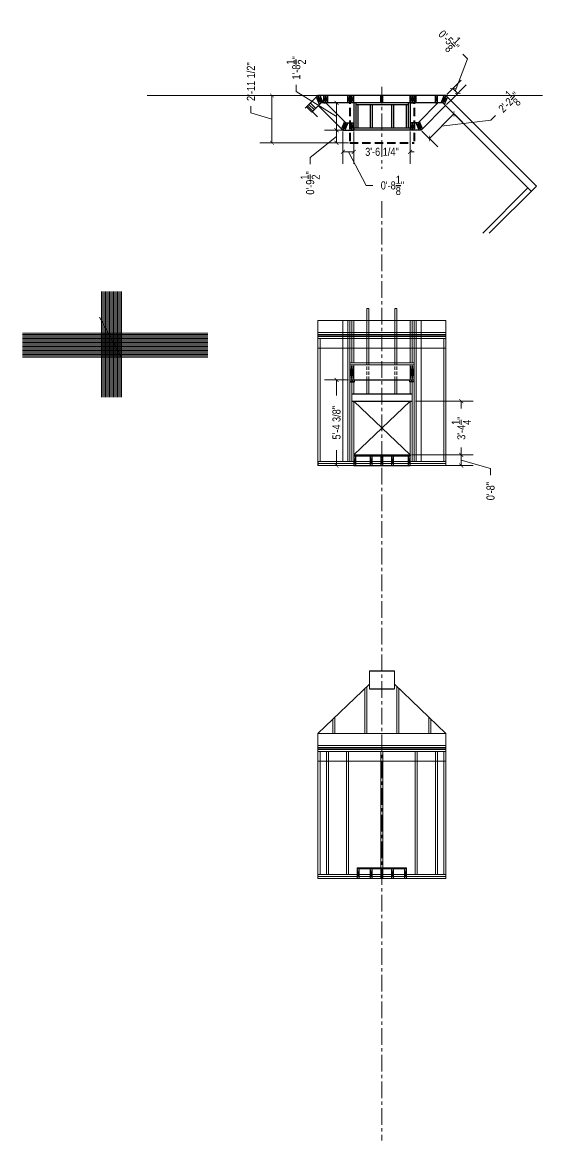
# Model space of a CAD drawing. Header units: inches. Extents: x 22832 to 50984, y 11340 to 27275.
# Drawn here: x 26065 to 26456, y 11340 to 12179 of the extents above; entities that cross this region are included whole.
import ezdxf

# ---------------------------------------------------------------- set-up
doc = ezdxf.new("R2010")
doc.units = ezdxf.units.IN
doc.header["$MEASUREMENT"] = 0
doc.linetypes.add('CENTER', pattern=[2, 1.25, -0.25, 0.25, -0.25])
doc.linetypes.add('HIDDEN', pattern=[0.375, 0.25, -0.125])
doc.layers.get('0').update_dxf_attribs({"color": 8, "lineweight": 9})
for name, color, linetype, lineweight in [('BOTTOM PLATES', 7, 'Continuous', 20), ('FIREPLACE FRONT ELEV', 7, 'Continuous', 20), ('WALL FRAMING', 7, 'Continuous', 30)]:
    doc.layers.add(name, color=color, linetype=linetype, lineweight=lineweight)
doc.layers.add('DIMENSIONS', color=3, linetype='Continuous')
doc.layers.add('DIMENSIONS @ 1', color=3, linetype='Continuous')
doc.styles.add('ARCHENTLTD', font='technical.ttf', dxfattribs={"height": 6})
doc.dimstyles.new('ARCHENTLTD', dxfattribs={"dimscale": 0.05, "dimtxt": 6, "dimasz": 3, "dimexe": 9, "dimexo": 1, "dimgap": 2.5, "dimtad": 0, "dimdec": 1, "dimzin": 1, "dimdsep": 46, "dimlunit": 4, "dimtxsty": 'ARCHENTLTD', "dimblk": 'ARCHTICK', "dimcen": 6, "dimclrd": 256, "dimclre": 256, "dimclrt": 256, "dimazin": 0, "dimtfac": 1, "dimtdec": 1, "dimtofl": 0, "dimtmove": 1, "dimatfit": 3, "dimldrblk": 'ARCHTICK', "dimfxl": 1, "dimfrac": 2, "dimtolj": 1, "dimtzin": 0, "dimlwd": 9, "dimlwe": 9, "dimarcsym": 0})

# ---------------------------------------------------------------- blocks, each defined once
blk = doc.blocks.new('_ArchTick')
at = {"color": 0, "linetype": 'ByBlock', "const_width": 0.15}
blk.add_lwpolyline([(-0.5, -0.5), (0.5, 0.5)], dxfattribs=at)
blk = doc.blocks.new('*D137')
at = {"layer": 'DIMENSIONS', "color": 3, "lineweight": 9}
for p, q in [((26270.94, 12126.7), (26270.94, 12131.7)), ((26301.16, 12107.99), (26270.94, 12126.7)), ((26313.14, 12118.24), (26292.16, 12118.24)), ((26301.16, 12118.24), (26301.16, 12097.74)), ((26313.12, 12097.74), (26292.16, 12097.74))]:
    blk.add_line(p, q, dxfattribs=at)
at = {"layer": 'DIMENSIONS', "color": 3, "lineweight": 9, "xscale": 3, "yscale": 3, "zscale": 3}
for p, rotation in [((26301.16, 12118.24), 90), ((26301.16, 12097.74), 270)]:
    blk.add_blockref('_ArchTick', p, dxfattribs=dict(at, rotation=rotation))
at = {"layer": 'DIMENSIONS', "color": 3, "insert": (26270.94, 12144.42), "char_height": 6, "attachment_point": 5, "rotation": 90, "style": 'ARCHENTLTD'}
blk.add_mtext('\\A1;1\'-8{\\H1.000000x;\\S1/2;}"', dxfattribs=at)
blk = doc.blocks.new('*D141')
at = {"layer": 'DIMENSIONS', "lineweight": 9}
for p, q in [((26305.93, 12096.74), (26305.93, 12072.48)), ((26314.12, 12096.74), (26314.12, 12072.48)), ((26314.12, 12081.48), (26305.93, 12081.48)), ((26310.03, 12081.48), (26323.34, 12056.31)), ((26323.34, 12056.31), (26328.34, 12056.31))]:
    blk.add_line(p, q, dxfattribs=at)
at = {"layer": 'DIMENSIONS', "lineweight": 9, "xscale": 3, "yscale": 3, "zscale": 3, "rotation": 180}
blk.add_blockref('_ArchTick', (26305.93, 12081.48), dxfattribs=at)
at = {"layer": 'DIMENSIONS', "lineweight": 9, "xscale": 3, "yscale": 3, "zscale": 3}
blk.add_blockref('_ArchTick', (26314.12, 12081.48), dxfattribs=at)
at = {"layer": 'DIMENSIONS', "insert": (26343.09, 12056.31), "char_height": 6, "attachment_point": 5, "style": 'ARCHENTLTD'}
blk.add_mtext('\\A1;0\'-8{\\H1.000000x;\\S1/8;}"', dxfattribs=at)
blk = doc.blocks.new('*D161')
at = {"layer": 'DIMENSIONS', "lineweight": 9}
for p, q in [((26360.37, 11894.44), (26403.77, 11894.44)), ((26394.77, 11894.44), (26394.77, 11888.92)), ((26394.77, 11854.19), (26394.77, 11859.7)), ((26357.37, 11854.19), (26403.77, 11854.19))]:
    blk.add_line(p, q, dxfattribs=at)
at = {"layer": 'DIMENSIONS', "lineweight": 9, "xscale": 3, "yscale": 3, "zscale": 3}
for p, rotation in [((26394.77, 11894.44), 90), ((26394.77, 11854.19), 270)]:
    blk.add_blockref('_ArchTick', p, dxfattribs=dict(at, rotation=rotation))
at = {"layer": 'DIMENSIONS', "lineweight": 9, "insert": (26394.77, 11874.31), "char_height": 6, "attachment_point": 5, "rotation": 90, "style": 'ARCHENTLTD'}
blk.add_mtext('\\A1;3\'-4{\\H1.000000x;\\S1/4;}"', dxfattribs=at)
blk = doc.blocks.new('*D188')
at = {"layer": 'DIMENSIONS', "lineweight": 9}
for p, q in [((26390.24, 12127.09), (26399.35, 12151.11)), ((26399.35, 12151.11), (26395.82, 12154.64)), ((26383.95, 12124.45), (26394.78, 12135.28)), ((26387.61, 12120.79), (26398.44, 12131.62)), ((26388.42, 12128.91), (26392.07, 12125.26))]:
    blk.add_line(p, q, dxfattribs=at)
at = {"layer": 'DIMENSIONS', "lineweight": 9, "xscale": 3, "yscale": 3, "zscale": 3}
for p, rotation in [((26388.42, 12128.91), 134.9999350153721), ((26392.07, 12125.26), 314.999935015372)]:
    blk.add_blockref('_ArchTick', p, dxfattribs=dict(at, rotation=rotation))
at = {"layer": 'DIMENSIONS', "lineweight": 9, "insert": (26385.43, 12165.04), "char_height": 6, "attachment_point": 5, "rotation": 314.99994, "style": 'ARCHENTLTD'}
blk.add_mtext('\\A1;0\'-5{\\H1.000000x;\\S1/8;}"', dxfattribs=at)
blk = doc.blocks.new('*D189')
at = {"layer": 'DIMENSIONS', "lineweight": 9}
for p, q in [((26370.79, 12091.52), (26389.24, 12109.97)), ((26383.72, 12115.49), (26395.6, 12103.61)), ((26416.86, 12105.25), (26420.39, 12108.79)), ((26380.01, 12100.74), (26416.86, 12105.25)), ((26365.27, 12097.04), (26377.15, 12085.15))]:
    blk.add_line(p, q, dxfattribs=at)
at = {"layer": 'DIMENSIONS', "lineweight": 9, "xscale": 3, "yscale": 3, "zscale": 3}
for p, rotation in [((26389.24, 12109.97), 44.99993501536191), ((26370.79, 12091.52), 224.9999350153619)]:
    blk.add_blockref('_ArchTick', p, dxfattribs=dict(at, rotation=rotation))
at = {"layer": 'DIMENSIONS', "lineweight": 9, "insert": (26430.32, 12118.72), "char_height": 6, "attachment_point": 5, "rotation": 44.99994, "style": 'ARCHENTLTD'}
blk.add_mtext('\\A1;2\'-2{\\H1.000000x;\\S1/8;}"', dxfattribs=at)
blk = doc.blocks.new('*D191')
at = {"layer": 'DIMENSIONS', "lineweight": 9}
for p, q in [((26310.14, 11910.5), (26292.17, 11910.5)), ((26301.17, 11910.5), (26301.17, 11898.84)), ((26301.17, 11846.19), (26301.17, 11857.85)), ((26313.14, 11846.19), (26292.17, 11846.19))]:
    blk.add_line(p, q, dxfattribs=at)
at = {"layer": 'DIMENSIONS', "lineweight": 9, "xscale": 3, "yscale": 3, "zscale": 3}
for p, rotation in [((26301.17, 11910.5), 90), ((26301.17, 11846.19), 270)]:
    blk.add_blockref('_ArchTick', p, dxfattribs=dict(at, rotation=rotation))
at = {"layer": 'DIMENSIONS', "lineweight": 9, "insert": (26301.17, 11878.34), "char_height": 6, "attachment_point": 5, "rotation": 90, "style": 'ARCHENTLTD'}
blk.add_mtext('\\A1;5\'-4 3/8"', dxfattribs=at)
blk = doc.blocks.new('*D192')
at = {"layer": 'DIMENSIONS', "lineweight": 9}
for p, q in [((26357.37, 11854.19), (26403.77, 11854.19)), ((26394.77, 11854.19), (26394.77, 11846.19)), ((26394.77, 11850.19), (26416.71, 11844.13)), ((26357.37, 11846.19), (26403.77, 11846.19)), ((26416.71, 11844.13), (26416.71, 11839.13))]:
    blk.add_line(p, q, dxfattribs=at)
at = {"layer": 'DIMENSIONS', "lineweight": 9, "xscale": 3, "yscale": 3, "zscale": 3}
for p, rotation in [((26394.77, 11854.19), 90), ((26394.77, 11846.19), 270)]:
    blk.add_blockref('_ArchTick', p, dxfattribs=dict(at, rotation=rotation))
at = {"layer": 'DIMENSIONS', "lineweight": 9, "insert": (26416.71, 11827.09), "char_height": 6, "attachment_point": 5, "rotation": 90, "style": 'ARCHENTLTD'}
blk.add_mtext('\\A1;0\'-8"', dxfattribs=at)
blk = doc.blocks.new('*D193')
at = {"layer": 'DIMENSIONS', "lineweight": 9}
for p, q in [((26301.13, 12092.99), (26281.35, 12077.28)), ((26310.12, 12097.74), (26292.13, 12097.74)), ((26301.13, 12097.74), (26301.13, 12088.24)), ((26310.12, 12088.24), (26292.13, 12088.24)), ((26281.35, 12077.28), (26281.35, 12072.28))]:
    blk.add_line(p, q, dxfattribs=at)
at = {"layer": 'DIMENSIONS', "lineweight": 9, "xscale": 3, "yscale": 3, "zscale": 3}
for p, rotation in [((26301.13, 12097.74), 90), ((26301.13, 12088.24), 270)]:
    blk.add_blockref('_ArchTick', p, dxfattribs=dict(at, rotation=rotation))
at = {"layer": 'DIMENSIONS', "lineweight": 9, "insert": (26281.35, 12058.13), "char_height": 6, "attachment_point": 5, "rotation": 90, "style": 'ARCHENTLTD'}
blk.add_mtext('\\A1;0\'-9{\\H1.000000x;\\S1/2;}"', dxfattribs=at)
blk = doc.blocks.new('*D194')
at = {"layer": 'DIMENSIONS', "lineweight": 9}
for p, q in [((26236.93, 12110.74), (26236.93, 12115.74)), ((26310.14, 12123.75), (26243.75, 12123.75)), ((26252.75, 12123.75), (26252.75, 12088.24)), ((26252.75, 12106), (26236.93, 12110.74)), ((26310.14, 12088.24), (26243.75, 12088.24))]:
    blk.add_line(p, q, dxfattribs=at)
at = {"layer": 'DIMENSIONS', "lineweight": 9, "xscale": 3, "yscale": 3, "zscale": 3}
for p, rotation in [((26252.75, 12123.75), 90), ((26252.75, 12088.24), 270)]:
    blk.add_blockref('_ArchTick', p, dxfattribs=dict(at, rotation=rotation))
at = {"layer": 'DIMENSIONS', "lineweight": 9, "insert": (26236.93, 12134.1), "char_height": 6, "attachment_point": 5, "rotation": 90, "style": 'ARCHENTLTD'}
blk.add_mtext('\\A1;2\'-11 1/2"', dxfattribs=at)
blk = doc.blocks.new('*D195')
at = {"layer": 'DIMENSIONS', "lineweight": 9}
for p, q in [((26314.12, 12096.76), (26314.12, 12072.48)), ((26356.37, 12096.74), (26356.37, 12072.48)), ((26314.12, 12081.48), (26311.12, 12081.48)), ((26356.37, 12081.48), (26359.37, 12081.48))]:
    blk.add_line(p, q, dxfattribs=at)
at = {"layer": 'DIMENSIONS', "lineweight": 9, "xscale": 3, "yscale": 3, "zscale": 3}
blk.add_blockref('_ArchTick', (26314.12, 12081.48), dxfattribs=at)
at = {"layer": 'DIMENSIONS', "lineweight": 9, "xscale": 3, "yscale": 3, "zscale": 3, "rotation": 180}
blk.add_blockref('_ArchTick', (26356.37, 12081.48), dxfattribs=at)
at = {"layer": 'DIMENSIONS', "lineweight": 9, "insert": (26335.24, 12081.48), "char_height": 6, "attachment_point": 5, "style": 'ARCHENTLTD'}
blk.add_mtext('\\A1;3\'-6 1/4"', dxfattribs=at)

msp = doc.modelspace()

# ---------------------------------------------------------------- linework, layer by layer
at = {"layer": 'BOTTOM PLATES', "color": 1}
msp.add_line((26455.78868, 12123.74384), (26159.13445, 12123.74384), dxfattribs=at)
at = {"layer": 'BOTTOM PLATES', "lineweight": 30}
for p, q in [((26383.24601, 12123.74388), (26287.24596, 12123.74408)), ((26287.4793, 12116.19896), (26305.93395, 12097.74403)), ((26380.96782, 12118.24385), (26289.52404, 12118.24398)), ((26293.21244, 12118.24397), (26308.21218, 12103.244)), ((26377.28002, 12118.24385), (26362.27995, 12103.24382)), ((26383.01279, 12116.19845), (26364.55813, 12097.74383)), ((26308.21218, 12103.244), (26314.12106, 12103.24395)), ((26356.37105, 12099.24392), (26314.11933, 12099.24629)), ((26362.27995, 12103.24382), (26356.37107, 12103.24383)), ((26305.94889, 12097.74404), (26314.13598, 12097.74398)), ((26356.37104, 12097.74392), (26314.12103, 12097.74398)), ((26364.55813, 12097.74383), (26356.37104, 12097.74384))]:
    msp.add_line(p, q, dxfattribs=at)
at = {"layer": 'BOTTOM PLATES', "linetype": 'Continuous', "lineweight": 30, "ltscale": 2}
for p, q in [((26314.13606, 12118.24419), (26314.11802, 12097.75498)), ((26315.63606, 12118.24417), (26315.63585, 12099.24399)), ((26317.13607, 12116.74387), (26317.13585, 12099.24399)), ((26353.37117, 12116.74405), (26353.37107, 12099.24394)), ((26354.87116, 12118.24389), (26354.87107, 12099.24394)), ((26356.37116, 12118.24388), (26356.37104, 12097.74384))]:
    msp.add_line(p, q, dxfattribs=at)
at = {"layer": 'BOTTOM PLATES', "color": 7, "lineweight": 30}
for p, q in [((26326.496, 12116.74403), (26326.49586, 12099.24397)), ((26327.996, 12116.74402), (26327.99586, 12099.24397)), ((26342.496, 12116.7439), (26342.49586, 12099.24395)), ((26343.996, 12116.74389), (26343.99586, 12099.24395))]:
    msp.add_line(p, q, dxfattribs=at)
at = {"layer": 'BOTTOM PLATES'}
msp.add_line((26380.26071, 12118.24385), (26375.31097, 12118.24385), dxfattribs=at)
at = {"layer": 'BOTTOM PLATES', "color": 3, "lineweight": 9}
msp.add_line((26387.60923, 12120.79488), (26383.7199, 12116.90556), dxfattribs=at)
at = {"layer": 'BOTTOM PLATES', "color": 7}
for p, q in [((26307.06413, 12104.39207), (26304.78599, 12098.89201)), ((26304.78599, 12098.89203), (26308.21218, 12103.244)), ((26308.21218, 12103.244), (26305.93403, 12097.74394)), ((26307.06413, 12104.39207), (26305.93407, 12097.74403)), ((26309.83576, 12103.24399), (26307.55764, 12097.74401)), ((26308.21218, 12103.244), (26307.55765, 12097.74402)), ((26311.12104, 12097.74399), (26312.62106, 12103.24398)), ((26311.12106, 12103.24399), (26312.62104, 12097.74398)), ((26357.87107, 12103.24384), (26356.37104, 12097.74384)), ((26357.87104, 12097.74384), (26356.37107, 12103.24384)), ((26359.37107, 12103.24383), (26357.87104, 12097.74384)), ((26359.37104, 12097.74383), (26357.87107, 12103.24384)), ((26360.65637, 12103.24382), (26362.93443, 12097.74382)), ((26364.55801, 12097.74383), (26360.65637, 12103.24382)), ((26362.27995, 12103.24382), (26364.55804, 12097.74374)), ((26365.70609, 12098.89182), (26362.27995, 12103.24382)), ((26362.27995, 12103.24382), (26362.93443, 12097.74383)), ((26363.42801, 12104.39187), (26365.7061, 12098.8918)), ((26363.42801, 12104.39187), (26364.55801, 12097.74383))]:
    msp.add_line(p, q, dxfattribs=at)
at = {"layer": 'BOTTOM PLATES', "linetype": 'Continuous', "lineweight": 9, "ltscale": 2}
msp.add_line((26312.62106, 12103.24398), (26312.62104, 12097.74398), dxfattribs=at)
at = {"layer": 'BOTTOM PLATES', "color": 7, "lineweight": 9}
for p, q in [((26312.62104, 12097.74398), (26314.12106, 12103.24396)), ((26312.62106, 12103.24398), (26314.12104, 12097.74396))]:
    msp.add_line(p, q, dxfattribs=at)
at = {"layer": 'BOTTOM PLATES', "linetype": 'Continuous', "ltscale": 2}
msp.add_line((26357.87107, 12103.24384), (26357.87104, 12097.74384), dxfattribs=at)
at = {"layer": 'BOTTOM PLATES', "color": 6, "linetype": 'Continuous', "ltscale": 6}
for p, q in [((26383.2461, 11954.99884), (26287.24594, 11954.99884)), ((26287.24594, 11954.99884), (26287.24594, 11846.18634)), ((26383.2461, 11954.99884), (26383.2461, 11846.18634)), ((26383.2461, 11945.99884), (26287.24594, 11945.99884)), ((26383.2461, 11944.49884), (26287.24594, 11944.49884)), ((26383.2461, 11942.99884), (26287.24594, 11942.99884)), ((26383.2461, 11941.49884), (26287.24594, 11941.49884)), ((26288.84683, 11941.49884), (26288.84683, 11849.18634)), ((26381.64521, 11941.49884), (26381.64521, 11849.18634)), ((26383.2461, 11849.18634), (26287.24594, 11849.18634)), ((26383.2461, 11847.68634), (26287.24594, 11847.68634)), ((26383.2461, 11846.18634), (26287.24594, 11846.18634)), ((26383.24613, 11645.40605), (26287.24597, 11645.40605)), ((26287.24597, 11645.40605), (26287.24597, 11536.59355)), ((26383.24613, 11645.40605), (26383.24613, 11536.59355)), ((26383.24613, 11636.40605), (26287.24597, 11636.40605)), ((26383.24613, 11634.90605), (26287.24597, 11634.90605)), ((26383.24613, 11633.40605), (26287.24597, 11633.40605)), ((26383.24613, 11631.90605), (26287.24597, 11631.90605)), ((26288.84686, 11631.90605), (26288.84686, 11539.59355)), ((26293.681, 11631.90605), (26293.681, 11539.59355)), ((26295.181, 11631.90605), (26295.181, 11539.59355)), ((26308.74599, 11631.90605), (26308.74599, 11539.59355)), ((26310.24599, 11631.90605), (26310.24599, 11539.59355)), ((26334.49601, 11631.90605), (26334.49601, 11539.59355)), ((26335.99601, 11631.90605), (26335.99601, 11539.59355)), ((26360.24602, 11631.90605), (26360.24602, 11539.59355)), ((26361.74602, 11631.90605), (26361.74602, 11539.59355)), ((26375.31111, 11631.90605), (26375.31111, 11539.59355)), ((26376.81111, 11631.90605), (26376.81111, 11539.59355)), ((26381.64524, 11631.90605), (26381.64524, 11539.59355)), ((26383.24613, 11539.59355), (26287.24597, 11539.59355)), ((26383.24613, 11538.09355), (26287.24597, 11538.09355)), ((26383.24613, 11536.59355), (26287.24597, 11536.59355))]:
    msp.add_line(p, q, dxfattribs=at)
at = {"layer": 'BOTTOM PLATES', "color": 7, "linetype": 'Continuous', "ltscale": 6}
for p, q in [((26383.2461, 11943.43634), (26287.24594, 11943.43634)), ((26383.2461, 11934.18634), (26287.24594, 11934.18634)), ((26383.24613, 11633.84355), (26287.24597, 11633.84355)), ((26383.24613, 11624.59355), (26287.24597, 11624.59355))]:
    msp.add_line(p, q, dxfattribs=at)
at = {"layer": 'FIREPLACE FRONT ELEV', "color": 1, "linetype": 'CENTER', "ltscale": 10}
for p, q in [((26335.24603, 12130.31032), (26335.24608, 12068.74441)), ((26335.24594, 12044.49539), (26335.24602, 11340.10837))]:
    msp.add_line(p, q, dxfattribs=at)
at = {"layer": 'FIREPLACE FRONT ELEV', "lineweight": 30}
for p, q in [((26354.87116, 12116.74405), (26315.63604, 12116.74389)), ((26311.13597, 11910.49884), (26314.13598, 11910.49884)), ((26311.13597, 11908.99884), (26314.63598, 11908.99884)), ((26359.36887, 11908.96437), (26355.86887, 11908.96937)), ((26312.63598, 11899.93635), (26357.87121, 11899.93634)), ((26312.63598, 11894.43635), (26357.87124, 11894.43633)), ((26314.13598, 11854.18634), (26356.37104, 11854.18634)), ((26314.13598, 11854.18634), (26314.13598, 11853.43634)), ((26314.13598, 11853.43634), (26314.13598, 11846.18634)), ((26314.13598, 11853.43634), (26356.37104, 11853.43634)), ((26356.37104, 11854.18634), (26356.37104, 11853.43634)), ((26356.37104, 11846.18634), (26356.37104, 11853.43634)), ((26314.13598, 11846.18634), (26356.37104, 11846.18634))]:
    msp.add_line(p, q, dxfattribs=at)
at = {"layer": 'FIREPLACE FRONT ELEV'}
for p, q in [((26381.62243, 12123.74398), (26379.34423, 12118.24385)), ((26311.12103, 12103.24398), (26311.12104, 12097.74399)), ((26359.37107, 12103.24383), (26359.37106, 12097.74383)), ((26309.63598, 11849.18634), (26309.63598, 11954.99884)), ((26311.13598, 11849.18634), (26311.13598, 11954.99884)), ((26359.37102, 11849.18624), (26359.37152, 11954.99884)), ((26360.87102, 11849.18623), (26360.87152, 11954.99884)), ((26312.63598, 11849.18634), (26312.63598, 11908.99884)), ((26357.87102, 11849.18624), (26357.87124, 11908.96651)), ((26314.13598, 11849.18634), (26314.13598, 11894.43635)), ((26356.37104, 11849.18633), (26356.37104, 11894.43633)), ((26314.13598, 11853.43634), (26315.63598, 11846.18634)), ((26315.63598, 11853.43634), (26314.13598, 11846.18634)), ((26315.63598, 11846.18634), (26315.63598, 11853.43634)), ((26318.2466, 11853.43634), (26316.7466, 11853.43634)), ((26326.4959, 11853.43634), (26326.4959, 11846.18634)), ((26327.9959, 11853.43634), (26326.4959, 11853.43634)), ((26326.4959, 11853.43634), (26327.9959, 11846.18634)), ((26327.9959, 11853.43634), (26326.4959, 11846.18634)), ((26327.9959, 11846.18634), (26327.9959, 11853.43634)), ((26334.49587, 11853.43634), (26334.49587, 11846.18634)), ((26335.99587, 11853.43634), (26334.49587, 11853.43634)), ((26334.49587, 11853.43634), (26335.99587, 11846.18634)), ((26335.99587, 11853.43634), (26334.49587, 11846.18634)), ((26335.99587, 11846.18634), (26335.99587, 11853.43634)), ((26342.4959, 11853.43634), (26342.4959, 11846.18634)), ((26343.9959, 11853.43634), (26342.4959, 11853.43634)), ((26342.4959, 11853.43634), (26343.9959, 11846.18634)), ((26343.9959, 11853.43634), (26342.4959, 11846.18634)), ((26343.9959, 11846.18634), (26343.9959, 11853.43634)), ((26353.74513, 11853.43634), (26352.24513, 11853.43634)), ((26354.87104, 11853.43634), (26354.87104, 11846.18634)), ((26354.87104, 11853.43634), (26356.37104, 11846.18634)), ((26356.37104, 11853.43634), (26354.87104, 11846.18634)), ((26326.4959, 11846.18634), (26327.9959, 11846.18634)), ((26334.49587, 11846.18634), (26335.99587, 11846.18634)), ((26342.4959, 11846.18634), (26343.9959, 11846.18634)), ((26354.87104, 11846.18634), (26356.37104, 11846.18634)), ((26325.9262, 11692.30188), (26325.9262, 11678.80188)), ((26344.56581, 11692.30188), (26344.56581, 11678.80188)), ((26325.9262, 11682.28105), (26287.24597, 11645.40605)), ((26323.99605, 11645.40605), (26323.99605, 11680.44098)), ((26344.56581, 11682.28105), (26383.24613, 11645.40605)), ((26346.49605, 11645.40605), (26346.49605, 11680.4409)), ((26322.49605, 11645.40605), (26322.49605, 11679.01099)), ((26347.99605, 11645.40605), (26347.99605, 11679.0109)), ((26298.49605, 11645.40605), (26298.49605, 11656.13108)), ((26299.99605, 11645.40605), (26299.99605, 11657.56108)), ((26370.49605, 11645.40605), (26370.49605, 11657.56104)), ((26371.99605, 11645.40605), (26371.99605, 11656.13105)), ((26316.74664, 11544.59355), (26353.74516, 11544.59355)), ((26316.74664, 11544.59355), (26316.74664, 11543.84355)), ((26316.74664, 11543.84355), (26316.74664, 11536.59355)), ((26318.24664, 11543.84355), (26316.74664, 11543.84355)), ((26316.74664, 11543.84355), (26318.24664, 11536.59355)), ((26318.24664, 11543.84355), (26316.74664, 11536.59355)), ((26316.74664, 11543.84355), (26353.74516, 11543.84355)), ((26318.24664, 11536.59355), (26318.24664, 11543.84355)), ((26326.49593, 11543.84355), (26326.49593, 11536.59355)), ((26327.99593, 11543.84355), (26326.49593, 11543.84355)), ((26326.49593, 11543.84355), (26327.99593, 11536.59355)), ((26327.99593, 11543.84355), (26326.49593, 11536.59355)), ((26327.99593, 11536.59355), (26327.99593, 11543.84355)), ((26334.4959, 11543.84355), (26334.4959, 11536.59355)), ((26335.9959, 11543.84355), (26334.4959, 11543.84355)), ((26334.4959, 11543.84355), (26335.9959, 11536.59355)), ((26335.9959, 11543.84355), (26334.4959, 11536.59355)), ((26335.9959, 11536.59355), (26335.9959, 11543.84355)), ((26342.49593, 11543.84355), (26342.49593, 11536.59355)), ((26343.99593, 11543.84355), (26342.49593, 11543.84355)), ((26342.49593, 11543.84355), (26343.99593, 11536.59355)), ((26343.99593, 11543.84355), (26342.49593, 11536.59355)), ((26343.99593, 11536.59355), (26343.99593, 11543.84355)), ((26352.24516, 11543.84355), (26352.24516, 11536.59355)), ((26353.74516, 11543.84355), (26352.24516, 11543.84355)), ((26352.24516, 11543.84355), (26353.74516, 11536.59355)), ((26353.74516, 11543.84355), (26352.24516, 11536.59355)), ((26353.74516, 11544.59355), (26353.74516, 11543.84355)), ((26353.74516, 11536.59355), (26353.74516, 11543.84355)), ((26316.74664, 11536.59355), (26353.74516, 11536.59355)), ((26316.74664, 11536.59355), (26318.24664, 11536.59355)), ((26326.49593, 11536.59355), (26327.99593, 11536.59355)), ((26334.4959, 11536.59355), (26335.9959, 11536.59355)), ((26342.49593, 11536.59355), (26343.99593, 11536.59355)), ((26352.24516, 11536.59355), (26353.74516, 11536.59355))]:
    msp.add_line(p, q, dxfattribs=at)
at = {"layer": 'FIREPLACE FRONT ELEV', "lineweight": 9}
for p, q in [((26305.93417, 11954.99884), (26305.93417, 11849.18634)), ((26364.55813, 11954.99884), (26364.55813, 11849.18634)), ((26287.4793, 11849.18634), (26287.4793, 11846.18634)), ((26314.13598, 11849.18634), (26287.4793, 11849.18634)), ((26287.4793, 11847.68634), (26314.13598, 11847.68634)), ((26314.13598, 11846.18634), (26314.13598, 11849.18634)), ((26287.4793, 11846.18634), (26314.13598, 11846.18634))]:
    msp.add_line(p, q, dxfattribs=at)
at = {"layer": 'FIREPLACE FRONT ELEV', "color": 3, "lineweight": 9}
for p, q in [((26311.13597, 11910.49884), (26312.63598, 11921.74884)), ((26311.13598, 11921.74884), (26312.63598, 11910.49884)), ((26312.63598, 11910.49884), (26314.13598, 11921.74884)), ((26312.63598, 11921.74884), (26314.13598, 11910.49884)), ((26356.37104, 11921.74884), (26357.87104, 11910.49884)), ((26356.37104, 11910.49884), (26357.87104, 11921.74884)), ((26357.87104, 11910.49884), (26359.37104, 11921.74884)), ((26357.87104, 11921.74884), (26359.37104, 11910.49884))]:
    msp.add_line(p, q, dxfattribs=at)
at = {"layer": 'FIREPLACE FRONT ELEV', "color": 3, "lineweight": 30}
for p, q in [((26314.13598, 11910.49884), (26356.37104, 11910.49884)), ((26356.37104, 11910.49884), (26359.37104, 11910.49884))]:
    msp.add_line(p, q, dxfattribs=at)
at = {"layer": 'FIREPLACE FRONT ELEV', "color": 1, "lineweight": 9}
for p, q in [((26314.13598, 11894.43635), (26356.37104, 11854.18634)), ((26356.37104, 11894.43633), (26314.13598, 11854.18634))]:
    msp.add_line(p, q, dxfattribs=at)
at = {"layer": 'FIREPLACE FRONT ELEV', "color": 1}
for p, q in [((26316.7466, 11854.18634), (26353.74513, 11854.18634)), ((26316.74664, 11544.59355), (26353.74516, 11544.59355))]:
    msp.add_line(p, q, dxfattribs=at)
at = {"layer": 'FIREPLACE FRONT ELEV', "color": 2}
for p, q in [((26316.7466, 11853.43634), (26353.74513, 11853.43634)), ((26316.74664, 11543.84355), (26353.74516, 11543.84355))]:
    msp.add_line(p, q, dxfattribs=at)
at = {"layer": 'WALL FRAMING'}
for p, q in [((26287.246, 12123.74384), (26277.61267, 12114.11051)), ((26289.52414, 12118.24408), (26282.62964, 12111.3498)), ((26288.37612, 12117.09579), (26286.09795, 12122.59579)), ((26289.52417, 12118.24384), (26287.246, 12123.74384)), ((26288.86959, 12123.74384), (26287.246, 12123.74384)), ((26291.14776, 12118.24384), (26288.86959, 12123.74384)), ((26291.14776, 12118.24384), (26289.52417, 12118.24384)), ((26291.56092, 12118.24281), (26291.56092, 12123.74281)), ((26291.56092, 12118.24281), (26293.06092, 12118.24281)), ((26291.61251, 12123.74281), (26293.06092, 12123.74281)), ((26293.06092, 12118.24281), (26293.06092, 12123.74281)), ((26294.56092, 12118.24281), (26294.56092, 12123.74281)), ((26309.63613, 12118.24618), (26309.63613, 12123.74618)), ((26311.13608, 12118.24615), (26311.13608, 12123.74615)), ((26312.58448, 12123.74615), (26311.13608, 12123.74615)), ((26312.63608, 12118.24615), (26311.13608, 12118.24615)), ((26311.1361, 12118.24628), (26311.1361, 12123.74628)), ((26314.08447, 12123.74622), (26312.63606, 12123.74622)), ((26314.13606, 12118.24622), (26312.63606, 12118.24622)), ((26334.49586, 12118.24383), (26334.49586, 12123.74383)), ((26335.99584, 12118.24379), (26335.99584, 12123.74379)), ((26356.37116, 12118.24389), (26357.87116, 12118.24389)), ((26356.42276, 12123.74389), (26357.87116, 12123.74389)), ((26357.87114, 12118.24382), (26359.37114, 12118.24382)), ((26357.92274, 12123.74382), (26359.37114, 12123.74382)), ((26359.37113, 12118.24396), (26359.37113, 12123.74396)), ((26359.37114, 12118.24382), (26359.37114, 12123.74382)), ((26360.8711, 12118.24386), (26360.8711, 12123.74386)), ((26375.31097, 12123.74386), (26376.75937, 12123.74386)), ((26375.31097, 12118.24385), (26375.31097, 12123.74385)), ((26375.31097, 12118.24385), (26376.81097, 12118.24385)), ((26376.81097, 12118.24385), (26376.81097, 12123.74385)), ((26380.96782, 12118.24385), (26379.34423, 12118.24385)), ((26380.96754, 12118.24371), (26447.2392, 12051.97167)), ((26383.246, 12123.74384), (26380.96782, 12118.24385)), ((26382.11558, 12117.09566), (26384.39377, 12122.59565)), ((26383.24603, 12123.74388), (26451.12808, 12055.86143)), ((26444.76433, 12054.44655), (26410.81285, 12020.49526)), ((26451.12866, 12055.86111), (26415.76261, 12020.49526)), ((26325.9262, 11692.30188), (26344.56581, 11692.30188)), ((26325.9262, 11678.80188), (26344.56581, 11678.80188))]:
    msp.add_line(p, q, dxfattribs=at)
at = {"layer": 'WALL FRAMING', "lineweight": 9}
for p, q in [((26283.33674, 12112.0569), (26279.4479, 12115.94575)), ((26284.3974, 12113.11756), (26280.50856, 12117.00641)), ((26285.45807, 12114.17822), (26281.56922, 12118.06707)), ((26286.09795, 12122.59579), (26289.52417, 12118.24384)), ((26291.14776, 12118.24384), (26287.246, 12123.74384)), ((26287.246, 12123.74384), (26288.37612, 12117.09579)), ((26289.52417, 12118.24384), (26288.86959, 12123.74384)), ((26291.56092, 12118.24281), (26293.06092, 12123.74281)), ((26293.06092, 12118.24281), (26291.56092, 12123.74281)), ((26293.06092, 12118.24281), (26294.56092, 12123.74281)), ((26293.06092, 12123.74281), (26294.56092, 12118.24281)), ((26311.13613, 12118.24618), (26309.63613, 12123.74618)), ((26309.63613, 12118.24618), (26311.13613, 12123.74618)), ((26334.49586, 12118.24383), (26335.99586, 12123.74383)), ((26335.99586, 12118.24383), (26334.49586, 12123.74383)), ((26359.3711, 12118.24386), (26360.8711, 12123.74386)), ((26360.8711, 12118.24386), (26359.3711, 12123.74386)), ((26375.31097, 12118.24385), (26376.81097, 12123.74385)), ((26376.81097, 12118.24385), (26375.31097, 12123.74385)), ((26383.24601, 12123.74385), (26379.34423, 12118.24385)), ((26384.39377, 12122.59565), (26380.96754, 12118.24371)), ((26380.96782, 12118.24385), (26381.62241, 12123.74384)), ((26383.24573, 12123.7437), (26382.11558, 12117.09566)), ((26282.62964, 12111.3498), (26278.74079, 12115.23864)), ((26286.87201, 12107.81447), (26282.98317, 12111.70331)), ((26309.83576, 12103.24399), (26305.94889, 12097.74404)), ((26124.96073, 11976.83556), (26124.96073, 11897.52211)), ((26125.96073, 11976.83556), (26125.96073, 11897.52211)), ((26126.96073, 11976.83556), (26126.96073, 11897.52211)), ((26127.96073, 11976.83556), (26127.96073, 11897.52211)), ((26128.96073, 11976.83556), (26128.96073, 11897.52211)), ((26128.96073, 11976.83556), (26128.96073, 11897.52211)), ((26129.96073, 11976.83556), (26129.96073, 11897.52211)), ((26131.96073, 11976.83556), (26131.96073, 11897.52211)), ((26132.96073, 11976.83556), (26132.96073, 11897.52211)), ((26133.96073, 11976.83556), (26133.96073, 11897.52211)), ((26135.96073, 11976.83556), (26135.96073, 11897.52211)), ((26136.96073, 11976.83556), (26136.96073, 11897.52211)), ((26137.96073, 11976.83556), (26137.96073, 11897.52211)), ((26138.96073, 11976.83556), (26138.96073, 11897.52211)), ((26139.96073, 11927.467), (26123.3053, 11957.44677)), ((26065.46993, 11945.467), (26204.73535, 11945.467)), ((26065.46993, 11943.467), (26204.73535, 11943.467)), ((26065.46993, 11942.467), (26204.73535, 11942.467)), ((26065.46993, 11941.467), (26204.73535, 11941.467)), ((26065.46993, 11940.467), (26204.73535, 11940.467)), ((26065.46993, 11939.467), (26204.73535, 11939.467)), ((26065.46993, 11938.467), (26204.73535, 11938.467)), ((26065.46993, 11937.467), (26204.73535, 11937.467)), ((26065.46993, 11935.467), (26204.73535, 11935.467)), ((26065.46993, 11934.467), (26204.73535, 11934.467)), ((26065.46993, 11933.467), (26204.73535, 11933.467)), ((26065.46993, 11932.467), (26204.73535, 11932.467)), ((26065.46993, 11931.467), (26204.73535, 11931.467)), ((26065.46993, 11930.467), (26204.73535, 11930.467)), ((26065.46993, 11929.467), (26204.73535, 11929.467)), ((26065.46993, 11928.467), (26204.73535, 11928.467)), ((26314.63598, 11910.49884), (26311.13597, 11908.99884)), ((26311.13597, 11910.49884), (26314.63598, 11908.99884)), ((26314.13597, 11908.99884), (26314.13597, 11899.93635)), ((26314.63598, 11908.99884), (26314.63598, 11910.49884)), ((26324.00941, 11899.93635), (26324.00684, 11910.49884)), ((26325.50941, 11899.93635), (26325.50684, 11910.49885)), ((26345.00941, 11899.93634), (26345.00684, 11910.49884)), ((26346.50941, 11899.93634), (26346.50684, 11910.49884)), ((26355.86887, 11908.96937), (26355.87102, 11910.49884)), ((26359.37104, 11910.49884), (26355.86887, 11908.96937)), ((26355.87102, 11910.49884), (26359.36887, 11908.96437)), ((26356.37104, 11908.96865), (26356.37104, 11899.93634))]:
    msp.add_line(p, q, dxfattribs=at)
at = {"layer": 'WALL FRAMING', "color": 6, "linetype": 'HIDDEN', "lineweight": 40, "ltscale": 25}
for p, q in [((26311.13671, 12123.74384), (26311.12104, 12088.244)), ((26359.37114, 12123.74369), (26359.37103, 12088.24396)), ((26311.12104, 12088.244), (26359.37103, 12088.24396))]:
    msp.add_line(p, q, dxfattribs=at)
at = {"layer": 'WALL FRAMING', "linetype": 'HIDDEN', "lineweight": 9, "ltscale": 2}
for p, q in [((26312.63608, 12118.24615), (26311.13608, 12123.74615)), ((26311.13608, 12118.24615), (26312.63608, 12123.74615)), ((26314.13606, 12118.24622), (26312.63606, 12123.74622)), ((26312.63606, 12118.24622), (26314.13606, 12123.74622)), ((26356.37116, 12118.24389), (26357.87116, 12123.74389)), ((26357.87116, 12118.24389), (26356.37116, 12123.74389)), ((26357.87114, 12118.24382), (26359.37114, 12123.74382)), ((26359.37114, 12118.24382), (26357.87114, 12123.74382))]:
    msp.add_line(p, q, dxfattribs=at)
at = {"layer": 'WALL FRAMING', "linetype": 'HIDDEN', "ltscale": 2}
for p, q in [((26312.63608, 12118.24615), (26312.63608, 12123.74615)), ((26314.13606, 12118.24622), (26314.13606, 12123.74622)), ((26356.37116, 12118.24389), (26356.37116, 12123.74389)), ((26357.87114, 12118.24382), (26357.87114, 12123.74382))]:
    msp.add_line(p, q, dxfattribs=at)
at = {"layer": 'WALL FRAMING', "color": 1, "lineweight": 9}
for p, q in [((26130.96073, 11976.83556), (26130.96073, 11897.52211)), ((26065.46993, 11944.467), (26204.73535, 11944.467))]:
    msp.add_line(p, q, dxfattribs=at)
at = {"layer": 'WALL FRAMING', "color": 2, "lineweight": 9}
for p, q in [((26134.96073, 11976.83556), (26134.96073, 11897.52211)), ((26139.96073, 11976.83556), (26139.96073, 11897.52211)), ((26065.46993, 11936.467), (26204.73535, 11936.467)), ((26065.46993, 11927.467), (26204.73535, 11927.467))]:
    msp.add_line(p, q, dxfattribs=at)
at = {"layer": 'WALL FRAMING', "color": 3, "lineweight": 9}
for p, q in [((26325.49602, 11964.02836), (26323.99602, 11964.02808)), ((26324.00374, 11923.24884), (26323.99602, 11964.02808)), ((26325.50374, 11923.24884), (26325.49602, 11964.02836)), ((26346.49602, 11964.02865), (26344.99602, 11964.02836)), ((26345.00374, 11923.24879), (26344.99602, 11964.02836)), ((26346.50374, 11923.24883), (26346.49602, 11964.02836)), ((26311.13598, 11910.49888), (26311.13598, 11954.99884)), ((26359.37104, 11910.49884), (26359.37104, 11954.99884)), ((26311.13598, 11923.24884), (26359.37137, 11923.24883)), ((26311.13598, 11921.74884), (26314.13597, 11921.74884)), ((26312.63597, 11921.74884), (26312.63598, 11910.49884)), ((26314.13597, 11921.74884), (26314.13597, 11910.49884)), ((26314.13597, 11921.74884), (26356.37104, 11921.74883)), ((26356.37104, 11921.74884), (26359.37104, 11921.74884)), ((26356.37104, 11921.74884), (26356.37104, 11910.49884)), ((26357.87104, 11921.74884), (26357.87104, 11910.49884))]:
    msp.add_line(p, q, dxfattribs=at)
at = {"layer": 'WALL FRAMING', "color": 3, "linetype": 'Continuous', "lineweight": 9}
for p, q in [((26312.63597, 11923.24756), (26312.62825, 11954.99756)), ((26314.13597, 11923.24756), (26314.12825, 11954.99756)), ((26356.37137, 11923.24754), (26356.37912, 11954.99755)), ((26357.87137, 11923.24754), (26357.87911, 11954.99755))]:
    msp.add_line(p, q, dxfattribs=at)
at = {"layer": 'WALL FRAMING', "linetype": 'HIDDEN', "lineweight": 9, "ltscale": 10}
for p, q in [((26324.00684, 11910.49884), (26324.00374, 11923.24884)), ((26325.50684, 11910.49885), (26325.50374, 11923.24884)), ((26345.00684, 11910.49884), (26345.00374, 11923.24879)), ((26346.50684, 11910.49884), (26346.50374, 11923.24883))]:
    msp.add_line(p, q, dxfattribs=at)

# ---------------------------------------------------------------- dimensions: what is measured, and where the dimension line sits
at = {"layer": 'DIMENSIONS @ 1', "lineweight": 9}
for base, p1, p2, angle, override, picture, middle, dimtype in [((26392.07139, 12125.25702), (26383.24606, 12123.74384), (26386.90212, 12120.08777), 314.99993502, {"dimscale": 1, "dimdec": 3, "dimtdec": 3, "dimtix": 0, "dimtofl": 0, "dimtmove": 1, "dimatfit": 3, "dimfrac": 0}, '*D188', (26394.0509, 12156.4101), 161), ((26389.23971, 12109.97151), (26364.55813, 12097.74383), (26383.01279, 12116.19845), 44.99993502, {"dimscale": 1, "dimdec": 3, "dimtdec": 3, "dimtix": 0, "dimtofl": 0, "dimtmove": 1, "dimatfit": 3, "dimfrac": 0}, '*D189', (26422.15835, 12110.55569), 161), ((26301.13389, 12088.244), (26311.12111, 12097.744), (26311.12104, 12088.244), 90, {"dimscale": 1, "dimdec": 3, "dimtdec": 3, "dimtix": 0, "dimtofl": 0, "dimtmove": 1, "dimatfit": 3, "dimfrac": 0}, '*D193', (26281.35008, 12069.78336), 160), ((26394.76853, 11846.18634), (26356.37104, 11854.18634), (26356.37104, 11846.18634), 90, {"dimscale": 1, "dimdec": 3, "dimtdec": 3, "dimtix": 0, "dimtofl": 0, "dimtmove": 1, "dimatfit": 3}, '*D192', (26416.71222, 11836.63275), 160)]:
    dim = msp.add_linear_dim(base=base, p1=p1, p2=p2, angle=angle, dimstyle='ARCHENTLTD', override=override, dxfattribs=at)
    dim.commit()
    dim.dimension.update_dxf_attribs({"geometry": picture, "text_midpoint": middle, "dimtype": dimtype})
at = {"layer": 'DIMENSIONS @ 1'}
dim = msp.add_linear_dim(base=(26301.15997, 12097.74398), p1=(26314.13606, 12118.24281), p2=(26314.12103, 12097.74398), angle=270, dimstyle='ARCHENTLTD', override={"dimscale": 1, "dimdec": 3, "dimclrd": 3, "dimclre": 3, "dimclrt": 3, "dimtix": 0, "dimtofl": 0, "dimtmove": 1, "dimatfit": 3, "dimfrac": 0}, dxfattribs=at)
dim.commit()
dim.dimension.update_dxf_attribs({"geometry": '*D137', "text_midpoint": (26270.94212, 12134.20379), "dimtype": 160})
at = {"layer": 'DIMENSIONS @ 1', "lineweight": 9}
for base, p1, p2, override, picture, middle in [((26252.75384, 12088.244), (26311.1361, 12123.74628), (26311.13607, 12088.244), {"dimscale": 1, "dimdec": 3, "dimtdec": 3, "dimtix": 0, "dimtofl": 0, "dimtmove": 1, "dimatfit": 3}, '*D194', (26236.93067, 12118.24209)), ((26301.16896, 11910.49888), (26314.13598, 11846.18634), (26311.13598, 11910.49888), {"dimscale": 1, "dimdec": 3, "dimtdec": 3, "dimtix": 0, "dimtofl": 0, "dimtmove": 1, "dimatfit": 3}, '*D191', (26301.16896, 11878.34261)), ((26394.76853, 11854.18634), (26359.37122, 11894.43633), (26356.37104, 11854.18634), {"dimscale": 1, "dimdec": 3, "dimtdec": 3, "dimtix": 0, "dimtofl": 0, "dimtmove": 1, "dimatfit": 3, "dimfrac": 0}, '*D161', (26394.76853, 11874.31134))]:
    dim = msp.add_linear_dim(base=base, p1=p1, p2=p2, angle=90, dimstyle='ARCHENTLTD', override=override, dxfattribs=at)
    dim.commit()
    dim.dimension.update_dxf_attribs({"geometry": picture, "text_midpoint": middle})
at = {"layer": 'DIMENSIONS @ 1'}
dim = msp.add_linear_dim(base=(26305.93417, 12081.48019), p1=(26314.12103, 12097.74398), p2=(26305.93417, 12097.74404), dimstyle='ARCHENTLTD', override={"dimscale": 1, "dimdec": 3, "dimtix": 0, "dimtofl": 0, "dimtmove": 1, "dimatfit": 3, "dimfrac": 0}, dxfattribs=at)
dim.commit()
dim.dimension.update_dxf_attribs({"geometry": '*D141', "text_midpoint": (26330.84207, 12056.30932), "dimtype": 160})
at = {"layer": 'DIMENSIONS @ 1', "lineweight": 9}
dim = msp.add_linear_dim(base=(26356.37104, 12081.48019), p1=(26314.11802, 12097.75503), p2=(26356.37104, 12097.74384), dimstyle='ARCHENTLTD', override={"dimscale": 1, "dimdec": 3, "dimtdec": 3, "dimtix": 0, "dimtofl": 0, "dimtmove": 1, "dimatfit": 3}, dxfattribs=at)
dim.commit()
dim.dimension.update_dxf_attribs({"geometry": '*D195', "text_midpoint": (26335.24453, 12081.48019)})

doc.saveas('drawing.dxf')
